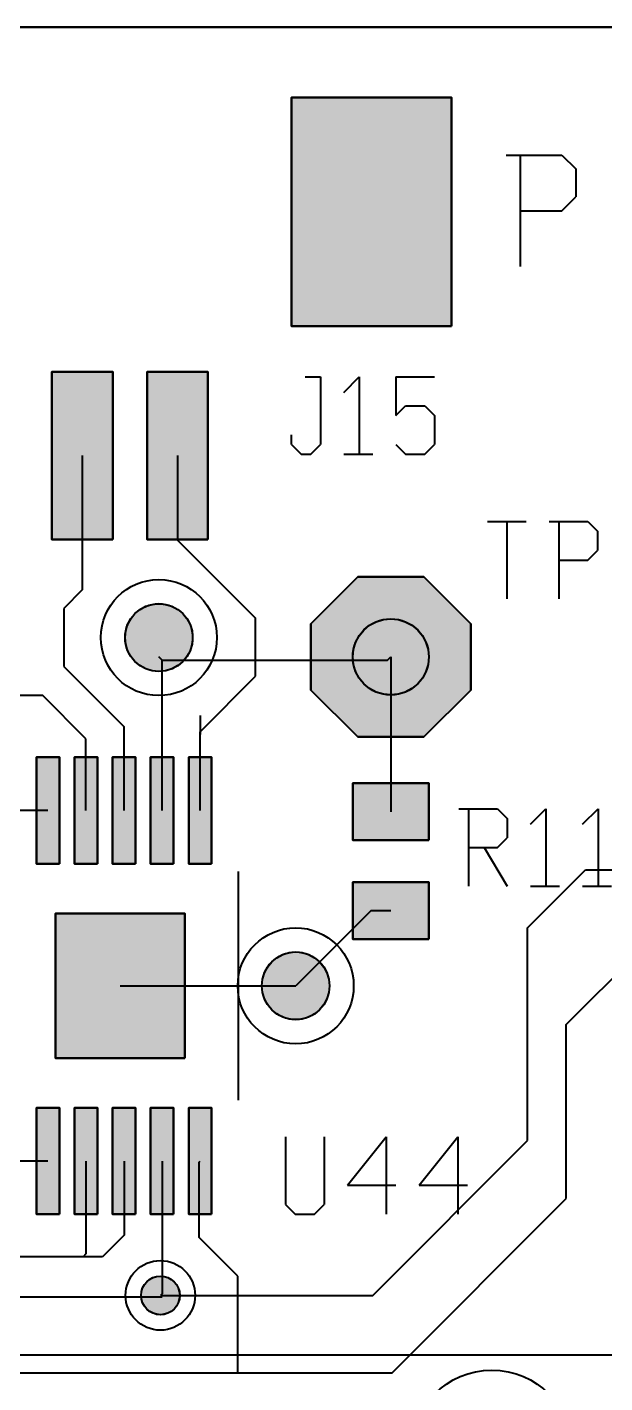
# Model space of a CAD drawing. Header units: millimetres. Extents: x 2 to 69.5, y 2.4 to 50.4.
# Drawn here: x 36 to 43.59, y 32.64 to 50.44 of the extents above; entities that cross this region are included whole.
import ezdxf

# ---------------------------------------------------------------- set-up
doc = ezdxf.new("R2010")
doc.units = ezdxf.units.MM
for name, color, linetype in [('bottom_copper', 7, 'Continuous'), ('bottom_silk', 7, 'Continuous'), ('drill_plated', 7, 'Continuous'), ('outline', 7, 'Continuous'), ('top_copper', 7, 'Continuous'), ('top_silk', 7, 'Continuous')]:
    doc.layers.add(name, color=color, linetype=linetype)

msp = doc.modelspace()

# ---------------------------------------------------------------- hatches: boundary and pattern name
at = {"layer": 'bottom_copper', "lineweight": 40}
for points in [[(41.829, 41.739), (41.214, 41.124), (40.344, 41.124), (39.729, 41.739), (39.729, 42.609), (40.344, 43.224), (41.214, 43.224), (41.829, 42.609), (41.829, 41.739)], [(38.167, 42.341), (38.142, 42.258), (38.101, 42.181), (38.045, 42.114), (37.978, 42.059), (37.901, 42.017), (37.818, 41.992), (37.731, 41.984), (37.644, 41.992), (37.561, 42.017), (37.484, 42.059), (37.417, 42.114), (37.361, 42.181), (37.32, 42.258), (37.295, 42.341), (37.286, 42.428), (37.295, 42.515), (37.32, 42.598), (37.361, 42.675), (37.417, 42.742), (37.484, 42.798), (37.561, 42.839), (37.644, 42.864), (37.731, 42.873), (37.818, 42.864), (37.901, 42.839), (37.978, 42.798), (38.045, 42.742), (38.101, 42.675), (38.142, 42.598), (38.167, 42.515), (38.175, 42.428), (38.167, 42.341)], [(41.269, 42.076), (41.241, 41.983), (41.195, 41.896), (41.133, 41.82), (41.057, 41.758), (40.97, 41.712), (40.877, 41.684), (40.779, 41.674), (40.681, 41.684), (40.588, 41.712), (40.501, 41.758), (40.425, 41.82), (40.363, 41.896), (40.317, 41.983), (40.289, 42.076), (40.279, 42.174), (40.289, 42.271), (40.317, 42.365), (40.363, 42.452), (40.425, 42.527), (40.501, 42.59), (40.588, 42.636), (40.681, 42.664), (40.779, 42.674), (40.877, 42.664), (40.97, 42.636), (41.057, 42.59), (41.133, 42.527), (41.195, 42.452), (41.241, 42.365), (41.269, 42.271), (41.279, 42.174), (41.269, 42.076)], [(39.965, 37.769), (39.94, 37.686), (39.899, 37.609), (39.843, 37.542), (39.776, 37.486), (39.699, 37.445), (39.616, 37.42), (39.529, 37.411), (39.442, 37.42), (39.359, 37.445), (39.282, 37.486), (39.215, 37.542), (39.159, 37.609), (39.118, 37.686), (39.093, 37.769), (39.085, 37.856), (39.093, 37.943), (39.118, 38.026), (39.159, 38.103), (39.215, 38.17), (39.282, 38.225), (39.359, 38.267), (39.442, 38.292), (39.529, 38.3), (39.616, 38.292), (39.699, 38.267), (39.776, 38.225), (39.843, 38.17), (39.899, 38.103), (39.94, 38.026), (39.965, 37.943), (39.974, 37.856), (39.965, 37.769)], [(38, 33.743), (37.986, 33.695), (37.962, 33.651), (37.931, 33.612), (37.892, 33.581), (37.848, 33.557), (37.801, 33.543), (37.751, 33.538), (37.701, 33.543), (37.654, 33.557), (37.61, 33.581), (37.571, 33.612), (37.54, 33.651), (37.516, 33.695), (37.502, 33.743), (37.497, 33.792), (37.502, 33.842), (37.516, 33.889), (37.54, 33.933), (37.571, 33.972), (37.61, 34.003), (37.654, 34.027), (37.701, 34.041), (37.751, 34.046), (37.801, 34.041), (37.848, 34.027), (37.892, 34.003), (37.931, 33.972), (37.962, 33.933), (37.986, 33.889), (38, 33.842), (38.005, 33.792), (38, 33.743)]]:
    msp.add_hatch(color=7, dxfattribs=at).paths.add_polyline_path(points, flags=0)
at = {"layer": 'drill_plated', "lineweight": 40}
for points in [[(38.167, 42.341), (38.142, 42.258), (38.101, 42.181), (38.045, 42.114), (37.978, 42.059), (37.901, 42.017), (37.818, 41.992), (37.731, 41.984), (37.644, 41.992), (37.561, 42.017), (37.484, 42.059), (37.417, 42.114), (37.361, 42.181), (37.32, 42.258), (37.295, 42.341), (37.286, 42.428), (37.295, 42.515), (37.32, 42.598), (37.361, 42.675), (37.417, 42.742), (37.484, 42.798), (37.561, 42.839), (37.644, 42.864), (37.731, 42.873), (37.818, 42.864), (37.901, 42.839), (37.978, 42.798), (38.045, 42.742), (38.101, 42.675), (38.142, 42.598), (38.167, 42.515), (38.175, 42.428), (38.167, 42.341)], [(41.269, 42.076), (41.241, 41.983), (41.195, 41.896), (41.133, 41.82), (41.057, 41.758), (40.97, 41.712), (40.877, 41.684), (40.779, 41.674), (40.681, 41.684), (40.588, 41.712), (40.501, 41.758), (40.425, 41.82), (40.363, 41.896), (40.317, 41.983), (40.289, 42.076), (40.279, 42.174), (40.289, 42.271), (40.317, 42.365), (40.363, 42.452), (40.425, 42.527), (40.501, 42.59), (40.588, 42.636), (40.681, 42.664), (40.779, 42.674), (40.877, 42.664), (40.97, 42.636), (41.057, 42.59), (41.133, 42.527), (41.195, 42.452), (41.241, 42.365), (41.269, 42.271), (41.279, 42.174), (41.269, 42.076)], [(39.965, 37.769), (39.94, 37.686), (39.899, 37.609), (39.843, 37.542), (39.776, 37.486), (39.699, 37.445), (39.616, 37.42), (39.529, 37.411), (39.442, 37.42), (39.359, 37.445), (39.282, 37.486), (39.215, 37.542), (39.159, 37.609), (39.118, 37.686), (39.093, 37.769), (39.085, 37.856), (39.093, 37.943), (39.118, 38.026), (39.159, 38.103), (39.215, 38.17), (39.282, 38.225), (39.359, 38.267), (39.442, 38.292), (39.529, 38.3), (39.616, 38.292), (39.699, 38.267), (39.776, 38.225), (39.843, 38.17), (39.899, 38.103), (39.94, 38.026), (39.965, 37.943), (39.974, 37.856), (39.965, 37.769)], [(38, 33.743), (37.986, 33.695), (37.962, 33.651), (37.931, 33.612), (37.892, 33.581), (37.848, 33.557), (37.801, 33.543), (37.751, 33.538), (37.701, 33.543), (37.654, 33.557), (37.61, 33.581), (37.571, 33.612), (37.54, 33.651), (37.516, 33.695), (37.502, 33.743), (37.497, 33.792), (37.502, 33.842), (37.516, 33.889), (37.54, 33.933), (37.571, 33.972), (37.61, 34.003), (37.654, 34.027), (37.701, 34.041), (37.751, 34.046), (37.801, 34.041), (37.848, 34.027), (37.892, 34.003), (37.931, 33.972), (37.962, 33.933), (37.986, 33.889), (38, 33.842), (38.005, 33.792), (38, 33.743)]]:
    msp.add_hatch(color=7, dxfattribs=at).paths.add_polyline_path(points, flags=0)
at = {"layer": 'top_copper', "lineweight": 40}
for points in [[(41.575, 46.516), (39.475, 46.516), (39.475, 49.516), (41.575, 49.516), (41.575, 46.516)], [(37.125, 43.716), (36.325, 43.716), (36.325, 45.916), (37.125, 45.916), (37.125, 43.716)], [(38.375, 43.716), (37.575, 43.716), (37.575, 45.916), (38.375, 45.916), (38.375, 43.716)], [(41.829, 41.739), (41.214, 41.124), (40.344, 41.124), (39.729, 41.739), (39.729, 42.609), (40.344, 43.224), (41.214, 43.224), (41.829, 42.609), (41.829, 41.739)], [(38.167, 42.341), (38.142, 42.258), (38.101, 42.181), (38.045, 42.114), (37.978, 42.059), (37.901, 42.017), (37.818, 41.992), (37.731, 41.984), (37.644, 41.992), (37.561, 42.017), (37.484, 42.059), (37.417, 42.114), (37.361, 42.181), (37.32, 42.258), (37.295, 42.341), (37.286, 42.428), (37.295, 42.515), (37.32, 42.598), (37.361, 42.675), (37.417, 42.742), (37.484, 42.798), (37.561, 42.839), (37.644, 42.864), (37.731, 42.873), (37.818, 42.864), (37.901, 42.839), (37.978, 42.798), (38.045, 42.742), (38.101, 42.675), (38.142, 42.598), (38.167, 42.515), (38.175, 42.428), (38.167, 42.341)], [(41.269, 42.076), (41.241, 41.983), (41.195, 41.896), (41.133, 41.82), (41.057, 41.758), (40.97, 41.712), (40.877, 41.684), (40.779, 41.674), (40.681, 41.684), (40.588, 41.712), (40.501, 41.758), (40.425, 41.82), (40.363, 41.896), (40.317, 41.983), (40.289, 42.076), (40.279, 42.174), (40.289, 42.271), (40.317, 42.365), (40.363, 42.452), (40.425, 42.527), (40.501, 42.59), (40.588, 42.636), (40.681, 42.664), (40.779, 42.674), (40.877, 42.664), (40.97, 42.636), (41.057, 42.59), (41.133, 42.527), (41.195, 42.452), (41.241, 42.365), (41.269, 42.271), (41.279, 42.174), (41.269, 42.076)], [(36.423, 39.456), (36.123, 39.456), (36.123, 40.856), (36.423, 40.856), (36.423, 39.456)], [(36.923, 39.456), (36.623, 39.456), (36.623, 40.856), (36.923, 40.856), (36.923, 39.456)], [(37.423, 39.456), (37.123, 39.456), (37.123, 40.856), (37.423, 40.856), (37.423, 39.456)], [(37.923, 39.456), (37.623, 39.456), (37.623, 40.856), (37.923, 40.856), (37.923, 39.456)], [(38.423, 39.456), (38.123, 39.456), (38.123, 40.856), (38.423, 40.856), (38.423, 39.456)], [(41.279, 39.767), (40.279, 39.767), (40.279, 40.517), (41.279, 40.517), (41.279, 39.767)], [(41.279, 38.467), (40.279, 38.467), (40.279, 39.217), (41.279, 39.217), (41.279, 38.467)], [(38.073, 36.906), (36.373, 36.906), (36.373, 38.806), (38.073, 38.806), (38.073, 36.906)], [(39.965, 37.769), (39.94, 37.686), (39.899, 37.609), (39.843, 37.542), (39.776, 37.486), (39.699, 37.445), (39.616, 37.42), (39.529, 37.411), (39.442, 37.42), (39.359, 37.445), (39.282, 37.486), (39.215, 37.542), (39.159, 37.609), (39.118, 37.686), (39.093, 37.769), (39.085, 37.856), (39.093, 37.943), (39.118, 38.026), (39.159, 38.103), (39.215, 38.17), (39.282, 38.225), (39.359, 38.267), (39.442, 38.292), (39.529, 38.3), (39.616, 38.292), (39.699, 38.267), (39.776, 38.225), (39.843, 38.17), (39.899, 38.103), (39.94, 38.026), (39.965, 37.943), (39.974, 37.856), (39.965, 37.769)], [(36.423, 34.856), (36.123, 34.856), (36.123, 36.256), (36.423, 36.256), (36.423, 34.856)], [(36.923, 34.856), (36.623, 34.856), (36.623, 36.256), (36.923, 36.256), (36.923, 34.856)], [(37.423, 34.856), (37.123, 34.856), (37.123, 36.256), (37.423, 36.256), (37.423, 34.856)], [(37.923, 34.856), (37.623, 34.856), (37.623, 36.256), (37.923, 36.256), (37.923, 34.856)], [(38.423, 34.856), (38.123, 34.856), (38.123, 36.256), (38.423, 36.256), (38.423, 34.856)], [(38, 33.743), (37.986, 33.695), (37.962, 33.651), (37.931, 33.612), (37.892, 33.581), (37.848, 33.557), (37.801, 33.543), (37.751, 33.538), (37.701, 33.543), (37.654, 33.557), (37.61, 33.581), (37.571, 33.612), (37.54, 33.651), (37.516, 33.695), (37.502, 33.743), (37.497, 33.792), (37.502, 33.842), (37.516, 33.889), (37.54, 33.933), (37.571, 33.972), (37.61, 34.003), (37.654, 34.027), (37.701, 34.041), (37.751, 34.046), (37.801, 34.041), (37.848, 34.027), (37.892, 34.003), (37.931, 33.972), (37.962, 33.933), (37.986, 33.889), (38, 33.842), (38.005, 33.792), (38, 33.743)]]:
    msp.add_hatch(color=7, dxfattribs=at).paths.add_polyline_path(points, flags=0)

# ---------------------------------------------------------------- linework, layer by layer
at = {"layer": 'bottom_copper', "color": 7, "lineweight": 40}
for p, q in [((40.344, 43.224), (39.729, 42.609)), ((41.214, 43.224), (40.344, 43.224)), ((41.829, 42.609), (41.214, 43.224)), ((39.729, 42.609), (39.729, 41.739)), ((41.829, 41.739), (41.829, 42.609)), ((37.773, 42.132), (40.737, 42.132)), ((40.737, 42.132), (40.779, 42.174)), ((39.729, 41.739), (40.344, 41.124)), ((41.214, 41.124), (41.829, 41.739)), ((40.344, 41.124), (41.214, 41.124)), ((42.577, 38.618), (43.339, 39.38)), ((43.339, 39.38), (45.117, 39.38)), ((42.577, 35.824), (42.577, 38.618)), ((40.545, 33.792), (42.577, 35.824)), ((37.751, 33.792), (40.545, 33.792))]:
    msp.add_line(p, q, dxfattribs=at)
for points in [[(41.829, 41.739), (41.214, 41.124), (40.344, 41.124), (39.729, 41.739), (39.729, 42.609), (40.344, 43.224), (41.214, 43.224), (41.829, 42.609), (41.829, 41.739)], [(38.167, 42.341), (38.142, 42.258), (38.101, 42.181), (38.045, 42.114), (37.978, 42.059), (37.901, 42.017), (37.818, 41.992), (37.731, 41.984), (37.644, 41.992), (37.561, 42.017), (37.484, 42.059), (37.417, 42.114), (37.361, 42.181), (37.32, 42.258), (37.295, 42.341), (37.286, 42.428), (37.295, 42.515), (37.32, 42.598), (37.361, 42.675), (37.417, 42.742), (37.484, 42.798), (37.561, 42.839), (37.644, 42.864), (37.731, 42.873), (37.818, 42.864), (37.901, 42.839), (37.978, 42.798), (38.045, 42.742), (38.101, 42.675), (38.142, 42.598), (38.167, 42.515), (38.175, 42.428), (38.167, 42.341)], [(41.269, 42.076), (41.241, 41.983), (41.195, 41.896), (41.133, 41.82), (41.057, 41.758), (40.97, 41.712), (40.877, 41.684), (40.779, 41.674), (40.681, 41.684), (40.588, 41.712), (40.501, 41.758), (40.425, 41.82), (40.363, 41.896), (40.317, 41.983), (40.289, 42.076), (40.279, 42.174), (40.289, 42.271), (40.317, 42.365), (40.363, 42.452), (40.425, 42.527), (40.501, 42.59), (40.588, 42.636), (40.681, 42.664), (40.779, 42.674), (40.877, 42.664), (40.97, 42.636), (41.057, 42.59), (41.133, 42.527), (41.195, 42.452), (41.241, 42.365), (41.269, 42.271), (41.279, 42.174), (41.269, 42.076)], [(39.965, 37.769), (39.94, 37.686), (39.899, 37.609), (39.843, 37.542), (39.776, 37.486), (39.699, 37.445), (39.616, 37.42), (39.529, 37.411), (39.442, 37.42), (39.359, 37.445), (39.282, 37.486), (39.215, 37.542), (39.159, 37.609), (39.118, 37.686), (39.093, 37.769), (39.085, 37.856), (39.093, 37.943), (39.118, 38.026), (39.159, 38.103), (39.215, 38.17), (39.282, 38.225), (39.359, 38.267), (39.442, 38.292), (39.529, 38.3), (39.616, 38.292), (39.699, 38.267), (39.776, 38.225), (39.843, 38.17), (39.899, 38.103), (39.94, 38.026), (39.965, 37.943), (39.974, 37.856), (39.965, 37.769)], [(38, 33.743), (37.986, 33.695), (37.962, 33.651), (37.931, 33.612), (37.892, 33.581), (37.848, 33.557), (37.801, 33.543), (37.751, 33.538), (37.701, 33.543), (37.654, 33.557), (37.61, 33.581), (37.571, 33.612), (37.54, 33.651), (37.516, 33.695), (37.502, 33.743), (37.497, 33.792), (37.502, 33.842), (37.516, 33.889), (37.54, 33.933), (37.571, 33.972), (37.61, 34.003), (37.654, 34.027), (37.701, 34.041), (37.751, 34.046), (37.801, 34.041), (37.848, 34.027), (37.892, 34.003), (37.931, 33.972), (37.962, 33.933), (37.986, 33.889), (38, 33.842), (38.005, 33.792), (38, 33.743)]]:
    msp.add_lwpolyline(points, close=True, dxfattribs=at)
for centre, major_axis in [((37.731, 42.428), (0.762, 0)), ((37.731, 42.428), (0.444, 0)), ((40.779, 42.174), (0.5, 0)), ((39.529, 37.856), (0.762, 0)), ((39.529, 37.856), (0.444, 0)), ((37.751, 33.792), (0.457, 0)), ((37.751, 33.792), (0.254, 0)), ((42.108, 31.743), (1.067, 0))]:
    msp.add_ellipse(centre, major_axis=major_axis, ratio=1, dxfattribs=at)
at = {"layer": 'bottom_silk', "color": 7, "lineweight": 40}
msp.add_line((69.507, 50.442), (2.007, 50.442), dxfattribs=at)
at = {"layer": 'drill_plated', "color": 7, "lineweight": 40}
for points in [[(38.167, 42.341), (38.142, 42.258), (38.101, 42.181), (38.045, 42.114), (37.978, 42.059), (37.901, 42.017), (37.818, 41.992), (37.731, 41.984), (37.644, 41.992), (37.561, 42.017), (37.484, 42.059), (37.417, 42.114), (37.361, 42.181), (37.32, 42.258), (37.295, 42.341), (37.286, 42.428), (37.295, 42.515), (37.32, 42.598), (37.361, 42.675), (37.417, 42.742), (37.484, 42.798), (37.561, 42.839), (37.644, 42.864), (37.731, 42.873), (37.818, 42.864), (37.901, 42.839), (37.978, 42.798), (38.045, 42.742), (38.101, 42.675), (38.142, 42.598), (38.167, 42.515), (38.175, 42.428), (38.167, 42.341)], [(41.269, 42.076), (41.241, 41.983), (41.195, 41.896), (41.133, 41.82), (41.057, 41.758), (40.97, 41.712), (40.877, 41.684), (40.779, 41.674), (40.681, 41.684), (40.588, 41.712), (40.501, 41.758), (40.425, 41.82), (40.363, 41.896), (40.317, 41.983), (40.289, 42.076), (40.279, 42.174), (40.289, 42.271), (40.317, 42.365), (40.363, 42.452), (40.425, 42.527), (40.501, 42.59), (40.588, 42.636), (40.681, 42.664), (40.779, 42.674), (40.877, 42.664), (40.97, 42.636), (41.057, 42.59), (41.133, 42.527), (41.195, 42.452), (41.241, 42.365), (41.269, 42.271), (41.279, 42.174), (41.269, 42.076)], [(39.965, 37.769), (39.94, 37.686), (39.899, 37.609), (39.843, 37.542), (39.776, 37.486), (39.699, 37.445), (39.616, 37.42), (39.529, 37.411), (39.442, 37.42), (39.359, 37.445), (39.282, 37.486), (39.215, 37.542), (39.159, 37.609), (39.118, 37.686), (39.093, 37.769), (39.085, 37.856), (39.093, 37.943), (39.118, 38.026), (39.159, 38.103), (39.215, 38.17), (39.282, 38.225), (39.359, 38.267), (39.442, 38.292), (39.529, 38.3), (39.616, 38.292), (39.699, 38.267), (39.776, 38.225), (39.843, 38.17), (39.899, 38.103), (39.94, 38.026), (39.965, 37.943), (39.974, 37.856), (39.965, 37.769)], [(38, 33.743), (37.986, 33.695), (37.962, 33.651), (37.931, 33.612), (37.892, 33.581), (37.848, 33.557), (37.801, 33.543), (37.751, 33.538), (37.701, 33.543), (37.654, 33.557), (37.61, 33.581), (37.571, 33.612), (37.54, 33.651), (37.516, 33.695), (37.502, 33.743), (37.497, 33.792), (37.502, 33.842), (37.516, 33.889), (37.54, 33.933), (37.571, 33.972), (37.61, 34.003), (37.654, 34.027), (37.701, 34.041), (37.751, 34.046), (37.801, 34.041), (37.848, 34.027), (37.892, 34.003), (37.931, 33.972), (37.962, 33.933), (37.986, 33.889), (38, 33.842), (38.005, 33.792), (38, 33.743)]]:
    msp.add_lwpolyline(points, close=True, dxfattribs=at)
for centre, major_axis in [((37.731, 42.428), (0.444, 0)), ((40.779, 42.174), (0.5, 0)), ((39.529, 37.856), (0.444, 0)), ((37.751, 33.792), (0.254, 0))]:
    msp.add_ellipse(centre, major_axis=major_axis, ratio=1, dxfattribs=at)
at = {"layer": 'outline', "color": 7, "lineweight": 40}
msp.add_line((69.507, 50.442), (2.007, 50.442), dxfattribs=at)
at = {"layer": 'top_copper', "color": 7, "lineweight": 40}
for p, q in [((41.575, 49.516), (39.475, 49.516)), ((39.475, 49.516), (39.475, 46.516)), ((41.575, 46.516), (41.575, 49.516)), ((39.475, 46.516), (41.575, 46.516)), ((37.125, 45.916), (36.325, 45.916)), ((36.325, 45.916), (36.325, 43.716)), ((37.125, 43.716), (37.125, 45.916)), ((38.375, 45.916), (37.575, 45.916)), ((37.575, 45.916), (37.575, 43.716)), ((38.375, 43.716), (38.375, 45.916)), ((36.725, 44.816), (36.725, 43.053)), ((37.975, 44.816), (37.975, 43.708)), ((36.325, 43.716), (37.125, 43.716)), ((37.575, 43.716), (38.375, 43.716)), ((37.975, 43.708), (39.001, 42.682)), ((40.344, 43.224), (39.729, 42.609)), ((41.214, 43.224), (40.344, 43.224)), ((41.829, 42.609), (41.214, 43.224)), ((36.725, 43.053), (36.481, 42.809)), ((36.481, 42.809), (36.481, 42.047)), ((39.001, 41.92), (39.001, 42.682)), ((39.729, 42.609), (39.729, 41.739)), ((41.829, 41.739), (41.829, 42.609)), ((36.481, 42.047), (37.273, 41.255)), ((37.773, 42.132), (37.731, 42.174)), ((37.773, 40.156), (37.773, 42.132)), ((40.779, 42.174), (40.779, 40.142)), ((38.273, 41.192), (39.001, 41.92)), ((36.207, 41.666), (35.699, 41.666)), ((36.773, 41.1), (36.207, 41.666)), ((39.729, 41.739), (40.344, 41.124)), ((41.214, 41.124), (41.829, 41.739)), ((37.273, 40.156), (37.273, 41.255)), ((38.273, 40.156), (38.273, 41.192)), ((40.344, 41.124), (41.214, 41.124)), ((36.773, 40.156), (36.773, 41.1)), ((36.423, 40.856), (36.123, 40.856)), ((36.123, 40.856), (36.123, 39.456)), ((36.423, 39.456), (36.423, 40.856)), ((36.923, 40.856), (36.623, 40.856)), ((36.623, 40.856), (36.623, 39.456)), ((36.923, 39.456), (36.923, 40.856)), ((37.423, 40.856), (37.123, 40.856)), ((37.123, 40.856), (37.123, 39.456)), ((37.423, 39.456), (37.423, 40.856)), ((37.923, 40.856), (37.623, 40.856)), ((37.623, 40.856), (37.623, 39.456)), ((37.923, 39.456), (37.923, 40.856)), ((38.423, 40.856), (38.123, 40.856)), ((38.123, 40.856), (38.123, 39.456)), ((38.423, 39.456), (38.423, 40.856)), ((40.279, 40.517), (40.279, 39.767)), ((41.279, 40.517), (40.279, 40.517)), ((41.279, 39.767), (41.279, 40.517)), ((36.273, 40.156), (34.951, 40.156)), ((40.279, 39.767), (41.279, 39.767)), ((36.123, 39.456), (36.423, 39.456)), ((36.623, 39.456), (36.923, 39.456)), ((37.123, 39.456), (37.423, 39.456)), ((37.623, 39.456), (37.923, 39.456)), ((38.123, 39.456), (38.423, 39.456)), ((40.279, 39.217), (40.279, 38.467)), ((41.279, 39.217), (40.279, 39.217)), ((41.279, 38.467), (41.279, 39.217)), ((38.073, 38.806), (36.373, 38.806)), ((36.373, 38.806), (36.373, 36.906)), ((38.073, 36.906), (38.073, 38.806)), ((40.515, 38.842), (39.529, 37.856)), ((40.779, 38.842), (40.515, 38.842)), ((40.279, 38.467), (41.279, 38.467)), ((43.085, 37.348), (44.091, 38.354)), ((37.223, 37.856), (39.529, 37.856)), ((43.085, 35.062), (43.085, 37.348)), ((36.373, 36.906), (38.073, 36.906)), ((36.423, 36.256), (36.123, 36.256)), ((36.123, 36.256), (36.123, 34.856)), ((36.423, 34.856), (36.423, 36.256)), ((36.923, 36.256), (36.623, 36.256)), ((36.623, 36.256), (36.623, 34.856)), ((36.923, 34.856), (36.923, 36.256)), ((37.423, 36.256), (37.123, 36.256)), ((37.123, 36.256), (37.123, 34.856)), ((37.423, 34.856), (37.423, 36.256)), ((37.923, 36.256), (37.623, 36.256)), ((37.623, 36.256), (37.623, 34.856)), ((37.923, 34.856), (37.923, 36.256)), ((38.423, 36.256), (38.123, 36.256)), ((38.123, 36.256), (38.123, 34.856)), ((38.423, 34.856), (38.423, 36.256)), ((36.273, 35.556), (34.951, 35.556)), ((36.773, 35.556), (36.773, 34.338)), ((37.273, 35.556), (37.273, 34.584)), ((37.773, 35.556), (37.773, 33.814)), ((38.259, 35.542), (38.273, 35.556)), ((38.259, 34.554), (38.259, 35.542)), ((40.799, 32.776), (43.085, 35.062)), ((36.123, 34.856), (36.423, 34.856)), ((36.623, 34.856), (36.923, 34.856)), ((37.123, 34.856), (37.423, 34.856)), ((37.623, 34.856), (37.923, 34.856)), ((38.123, 34.856), (38.423, 34.856)), ((37.273, 34.584), (36.989, 34.3)), ((38.767, 34.046), (38.259, 34.554)), ((36.989, 34.3), (35.465, 34.3)), ((36.773, 34.338), (36.735, 34.3)), ((38.767, 32.776), (38.767, 34.046)), ((37.773, 33.77), (28.121, 33.77)), ((37.773, 33.814), (37.751, 33.792)), ((27.845, 32.776), (40.799, 32.776))]:
    msp.add_line(p, q, dxfattribs=at)
for points in [[(41.575, 46.516), (39.475, 46.516), (39.475, 49.516), (41.575, 49.516), (41.575, 46.516)], [(37.125, 43.716), (36.325, 43.716), (36.325, 45.916), (37.125, 45.916), (37.125, 43.716)], [(38.375, 43.716), (37.575, 43.716), (37.575, 45.916), (38.375, 45.916), (38.375, 43.716)], [(41.829, 41.739), (41.214, 41.124), (40.344, 41.124), (39.729, 41.739), (39.729, 42.609), (40.344, 43.224), (41.214, 43.224), (41.829, 42.609), (41.829, 41.739)], [(38.167, 42.341), (38.142, 42.258), (38.101, 42.181), (38.045, 42.114), (37.978, 42.059), (37.901, 42.017), (37.818, 41.992), (37.731, 41.984), (37.644, 41.992), (37.561, 42.017), (37.484, 42.059), (37.417, 42.114), (37.361, 42.181), (37.32, 42.258), (37.295, 42.341), (37.286, 42.428), (37.295, 42.515), (37.32, 42.598), (37.361, 42.675), (37.417, 42.742), (37.484, 42.798), (37.561, 42.839), (37.644, 42.864), (37.731, 42.873), (37.818, 42.864), (37.901, 42.839), (37.978, 42.798), (38.045, 42.742), (38.101, 42.675), (38.142, 42.598), (38.167, 42.515), (38.175, 42.428), (38.167, 42.341)], [(41.269, 42.076), (41.241, 41.983), (41.195, 41.896), (41.133, 41.82), (41.057, 41.758), (40.97, 41.712), (40.877, 41.684), (40.779, 41.674), (40.681, 41.684), (40.588, 41.712), (40.501, 41.758), (40.425, 41.82), (40.363, 41.896), (40.317, 41.983), (40.289, 42.076), (40.279, 42.174), (40.289, 42.271), (40.317, 42.365), (40.363, 42.452), (40.425, 42.527), (40.501, 42.59), (40.588, 42.636), (40.681, 42.664), (40.779, 42.674), (40.877, 42.664), (40.97, 42.636), (41.057, 42.59), (41.133, 42.527), (41.195, 42.452), (41.241, 42.365), (41.269, 42.271), (41.279, 42.174), (41.269, 42.076)], [(36.423, 39.456), (36.123, 39.456), (36.123, 40.856), (36.423, 40.856), (36.423, 39.456)], [(36.923, 39.456), (36.623, 39.456), (36.623, 40.856), (36.923, 40.856), (36.923, 39.456)], [(37.423, 39.456), (37.123, 39.456), (37.123, 40.856), (37.423, 40.856), (37.423, 39.456)], [(37.923, 39.456), (37.623, 39.456), (37.623, 40.856), (37.923, 40.856), (37.923, 39.456)], [(38.423, 39.456), (38.123, 39.456), (38.123, 40.856), (38.423, 40.856), (38.423, 39.456)], [(41.279, 39.767), (40.279, 39.767), (40.279, 40.517), (41.279, 40.517), (41.279, 39.767)], [(41.279, 38.467), (40.279, 38.467), (40.279, 39.217), (41.279, 39.217), (41.279, 38.467)], [(38.073, 36.906), (36.373, 36.906), (36.373, 38.806), (38.073, 38.806), (38.073, 36.906)], [(39.965, 37.769), (39.94, 37.686), (39.899, 37.609), (39.843, 37.542), (39.776, 37.486), (39.699, 37.445), (39.616, 37.42), (39.529, 37.411), (39.442, 37.42), (39.359, 37.445), (39.282, 37.486), (39.215, 37.542), (39.159, 37.609), (39.118, 37.686), (39.093, 37.769), (39.085, 37.856), (39.093, 37.943), (39.118, 38.026), (39.159, 38.103), (39.215, 38.17), (39.282, 38.225), (39.359, 38.267), (39.442, 38.292), (39.529, 38.3), (39.616, 38.292), (39.699, 38.267), (39.776, 38.225), (39.843, 38.17), (39.899, 38.103), (39.94, 38.026), (39.965, 37.943), (39.974, 37.856), (39.965, 37.769)], [(36.423, 34.856), (36.123, 34.856), (36.123, 36.256), (36.423, 36.256), (36.423, 34.856)], [(36.923, 34.856), (36.623, 34.856), (36.623, 36.256), (36.923, 36.256), (36.923, 34.856)], [(37.423, 34.856), (37.123, 34.856), (37.123, 36.256), (37.423, 36.256), (37.423, 34.856)], [(37.923, 34.856), (37.623, 34.856), (37.623, 36.256), (37.923, 36.256), (37.923, 34.856)], [(38.423, 34.856), (38.123, 34.856), (38.123, 36.256), (38.423, 36.256), (38.423, 34.856)], [(38, 33.743), (37.986, 33.695), (37.962, 33.651), (37.931, 33.612), (37.892, 33.581), (37.848, 33.557), (37.801, 33.543), (37.751, 33.538), (37.701, 33.543), (37.654, 33.557), (37.61, 33.581), (37.571, 33.612), (37.54, 33.651), (37.516, 33.695), (37.502, 33.743), (37.497, 33.792), (37.502, 33.842), (37.516, 33.889), (37.54, 33.933), (37.571, 33.972), (37.61, 34.003), (37.654, 34.027), (37.701, 34.041), (37.751, 34.046), (37.801, 34.041), (37.848, 34.027), (37.892, 34.003), (37.931, 33.972), (37.962, 33.933), (37.986, 33.889), (38, 33.842), (38.005, 33.792), (38, 33.743)]]:
    msp.add_lwpolyline(points, close=True, dxfattribs=at)
for centre, major_axis in [((37.731, 42.428), (0.762, 0)), ((37.731, 42.428), (0.444, 0)), ((40.779, 42.174), (0.5, 0)), ((39.529, 37.856), (0.762, 0)), ((39.529, 37.856), (0.444, 0)), ((37.751, 33.792), (0.457, 0)), ((37.751, 33.792), (0.254, 0)), ((42.108, 31.743), (1.067, 0))]:
    msp.add_ellipse(centre, major_axis=major_axis, ratio=1, dxfattribs=at)
at = {"layer": 'top_silk', "color": 7, "lineweight": 40}
for p, q in [((2.007, 50.442), (69.507, 50.442)), ((42.296, 48.763), (43.027, 48.763)), ((42.479, 48.763), (42.479, 47.3)), ((43.027, 48.763), (43.21, 48.58)), ((43.21, 48.58), (43.21, 48.214)), ((43.027, 48.032), (43.21, 48.214)), ((42.479, 48.032), (43.027, 48.032)), ((39.653, 45.85), (39.856, 45.85)), ((39.856, 45.85), (39.856, 44.961)), ((40.161, 45.647), (40.364, 45.85)), ((40.364, 45.85), (40.364, 44.834)), ((40.847, 45.85), (41.355, 45.85)), ((40.847, 45.85), (40.847, 45.342)), ((40.847, 45.342), (40.974, 45.469)), ((40.974, 45.469), (41.228, 45.469)), ((41.228, 45.469), (41.355, 45.342)), ((41.355, 45.342), (41.355, 44.961)), ((39.475, 44.961), (39.475, 45.088)), ((39.475, 44.961), (39.602, 44.834)), ((39.729, 44.834), (39.856, 44.961)), ((40.847, 44.961), (40.974, 44.834)), ((41.228, 44.834), (41.355, 44.961)), ((39.602, 44.834), (39.729, 44.834)), ((40.161, 44.834), (40.542, 44.834)), ((40.974, 44.834), (41.228, 44.834)), ((42.049, 43.952), (42.557, 43.952)), ((42.303, 43.952), (42.303, 42.936)), ((42.862, 43.952), (43.37, 43.952)), ((42.989, 43.952), (42.989, 42.936)), ((43.37, 43.952), (43.497, 43.825)), ((43.497, 43.825), (43.497, 43.571)), ((42.989, 43.444), (43.37, 43.444)), ((43.37, 43.444), (43.497, 43.571)), ((38.273, 41.406), (38.273, 41.156)), ((41.675, 40.18), (42.183, 40.18)), ((41.802, 40.18), (41.802, 39.164)), ((42.183, 40.18), (42.31, 40.053)), ((42.31, 40.053), (42.31, 39.799)), ((42.615, 39.977), (42.818, 40.18)), ((42.818, 40.18), (42.818, 39.164)), ((43.3, 39.977), (43.504, 40.18)), ((43.504, 40.18), (43.504, 39.164)), ((42.183, 39.672), (42.31, 39.799)), ((41.802, 39.672), (42.183, 39.672)), ((42.005, 39.672), (42.31, 39.164)), ((38.773, 39.356), (38.773, 36.356)), ((42.615, 39.164), (42.996, 39.164)), ((43.3, 39.164), (43.681, 39.164)), ((39.397, 35.872), (39.397, 34.983)), ((39.905, 35.872), (39.905, 34.983)), ((40.21, 35.237), (40.718, 35.872)), ((40.718, 35.872), (40.718, 34.856)), ((41.15, 35.237), (41.658, 35.872)), ((41.658, 35.872), (41.658, 34.856)), ((40.21, 35.237), (40.845, 35.237)), ((41.15, 35.237), (41.785, 35.237)), ((39.397, 34.983), (39.524, 34.856)), ((39.778, 34.856), (39.905, 34.983)), ((39.524, 34.856), (39.778, 34.856)), ((24.328, 33.013), (44.648, 33.013))]:
    msp.add_line(p, q, dxfattribs=at)

doc.saveas('drawing.dxf')
